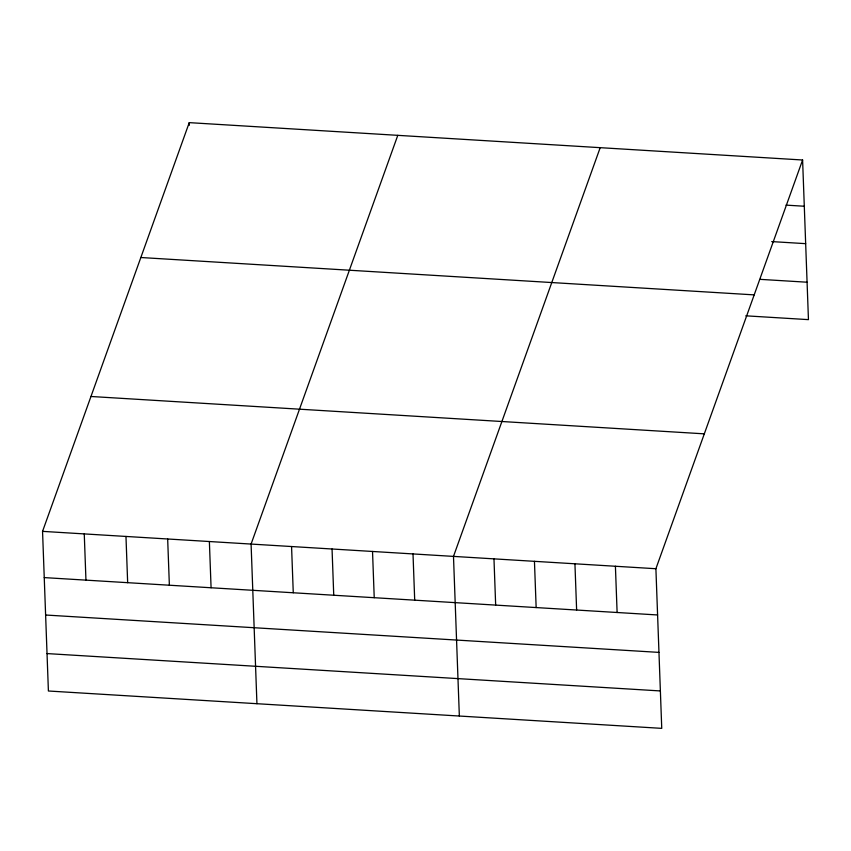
<?xml version="1.0" encoding="UTF-8"?>
<svg xmlns="http://www.w3.org/2000/svg" width="851" height="851" viewBox="0 0 851 851"><rect width="100%" height="100%" fill="white"/><g stroke="black" fill="none" stroke-linecap="round" stroke-linejoin="round"><path stroke-width="1.28" d="M802.599 159.999L655.898 568.723L661.748 728.36L48.401 691.001L42.55 531.364L189.252 122.64L802.599 159.999L808.45 319.636L745.774 315.817M397.789 135.341L251.088 544.066L256.938 703.703M600.189 147.67L453.487 556.394L459.349 716.031M786.005 205.123L804.291 206.24M771.708 241.588L805.663 243.663M760.071 279.351L807.078 282.213M140.84 257.513L754.188 294.882M90.961 396.481L704.309 433.84M42.55 531.364L655.898 568.723M44.241 577.595L657.589 614.965M45.614 615.018L658.961 652.387M47.028 653.579L660.376 690.938M615.411 566.255L617.113 612.497M574.936 563.788L576.627 610.029M534.449 561.33L536.151 607.561M493.974 558.862L495.665 605.093M413.012 553.927L414.703 600.168M372.525 551.459L374.227 597.7M332.05 548.991L333.741 595.232M291.563 546.533L293.265 592.764M209.378 541.523L211.08 587.764M189.252 122.64L189.347 125.278M167.668 538.981L169.37 585.222M125.969 536.438L127.661 582.68M84.26 533.896L85.951 580.137"/></g></svg>
